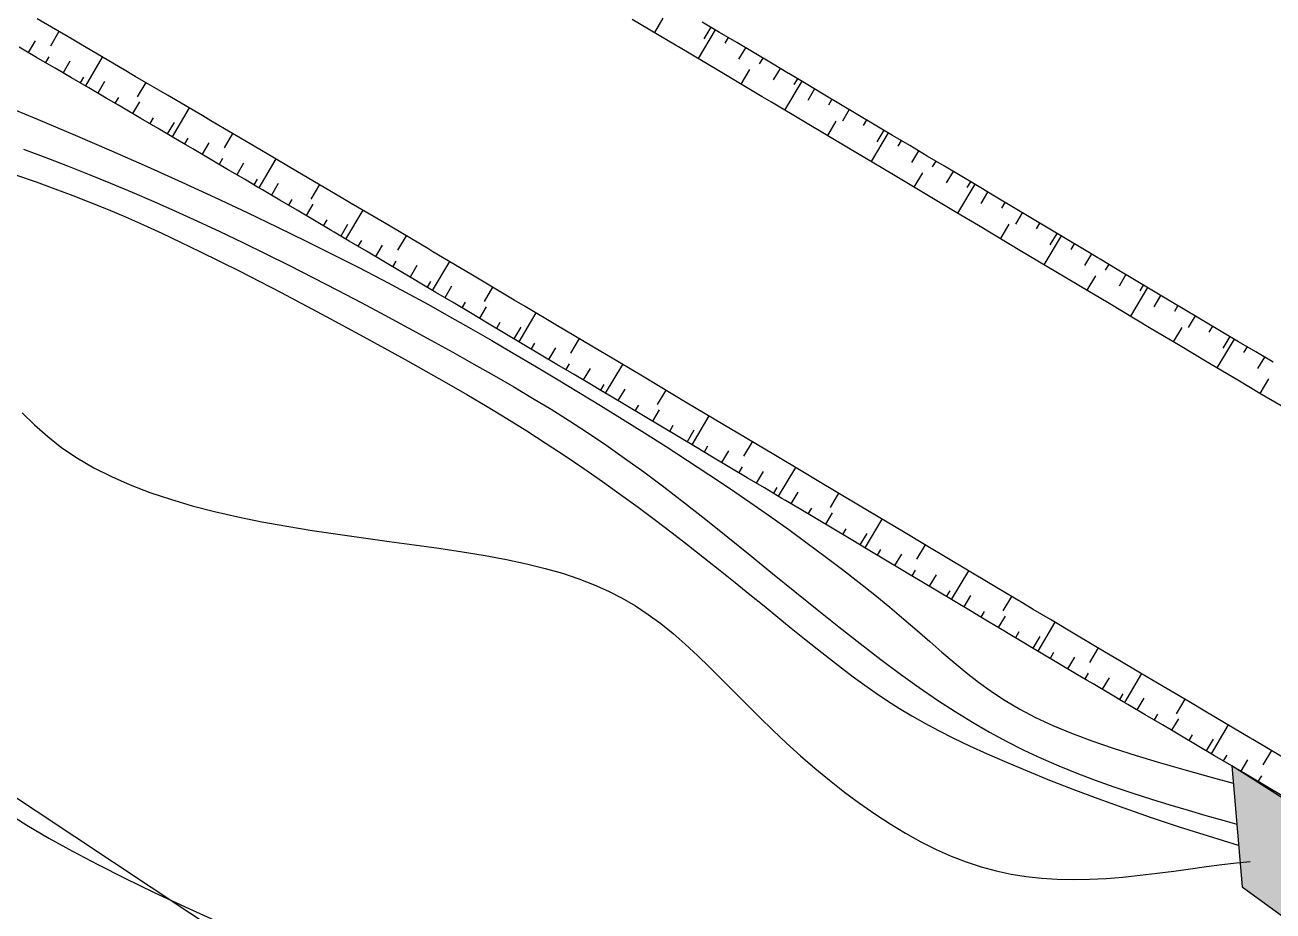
# Model space of a CAD drawing. Header units: millimetres. Extents: x 501029 to 503193, y 1805862 to 1807132.
# Drawn here: x 502109.89 to 502147.07, y 1806534.33 to 1806560.73 of the extents above; entities that cross this region are included whole.
import ezdxf

# ---------------------------------------------------------------- set-up
doc = ezdxf.new("R2010")
doc.units = ezdxf.units.MM
doc.header["$LTSCALE"] = 12
doc.header["$MEASUREMENT"] = 0
for name, color, linetype in [('3', 7, 'CONTINUOUS'), ('DM0', 7, 'CONTINUOUS'), ('DM1', 4, 'CONTINUOUS')]:
    doc.layers.add(name, color=color, linetype=linetype)

msp = doc.modelspace()

# ---------------------------------------------------------------- hatches: boundary and pattern name
at = {"layer": 'DM1'}
h = msp.add_hatch(dxfattribs=at)
h.set_pattern_fill('HONEY', color=256, scale=3, style=0)
h.set_pattern_definition([(0, (0, 0), (0.5625, 0.324759525), [0.375, -0.75]), (120, (0, 0), (-0.5624999987709673, 0.3247595271287468), [0.375, -0.75]), (60, (0, 0), (1.2290326e-09, 0.6495190521287469), [-0.75, 0.375])])
h.paths.add_polyline_path([(502145.8409999996, 1806538.650999999), (502146.1526779685, 1806535.047027032), (502150.8835352623, 1806531.598817305), (502161.6238621224, 1806525.340955601), (502177.8622136447, 1806513.719212685), (502180.8030170016, 1806516.401154168)])

# ---------------------------------------------------------------- linework, layer by layer
at = {"layer": '3', "linetype": 'Continuous'}
for p, q in [((502129.2689999999, 1806560.129, 4.134), (502127.9789999998, 1806560.895, 4.137)), ((502128.8919999998, 1806560.935, 4.136), (502128.6369999999, 1806560.505, 4.136)), ((502130.5769999998, 1806560.512, 4.193999999999999), (502130.0609999998, 1806560.819, 4.195999999999999)), ((502130.3189999999, 1806560.666, 4.195), (502130.1149999998, 1806560.322, 4.195)), ((502110.1869999999, 1806560.256, 3.515), (502109.9849999998, 1806559.911, 3.515)), ((502110.8959999999, 1806560.535, 3.579), (502110.6439999999, 1806560.103, 3.579)), ((502130.4489999998, 1806560.591, 4.131999999999999), (502129.9379999998, 1806559.732, 4.131999999999999)), ((502131.0929999999, 1806560.206, 4.192), (502130.5769999998, 1806560.512, 4.193999999999999)), ((502130.8349999999, 1806560.359, 4.193), (502130.7329999998, 1806560.187, 4.193)), ((502110.2319999998, 1806559.767, 3.516), (502109.7139999999, 1806560.069, 3.515)), ((502112.8379999997, 1806559.399, 3.582), (502111.5429999998, 1806560.156, 3.58)), ((502131.6079999998, 1806559.898999999, 4.19), (502131.0929999999, 1806560.206, 4.192)), ((502131.3509999998, 1806560.052, 4.190999999999999), (502131.1459999999, 1806559.709, 4.190999999999999)), ((502132.1239999998, 1806559.592, 4.187999999999999), (502131.6079999998, 1806559.898999999, 4.19)), ((502110.7499999998, 1806559.464, 3.516), (502110.2319999998, 1806559.767, 3.516)), ((502110.5979999997, 1806559.785, 3.516), (502110.4969999997, 1806559.612, 3.516)), ((502111.2229999998, 1806559.651, 3.516999999999999), (502111.0209999999, 1806559.306, 3.516999999999999)), ((502112.19, 1806559.777, 3.580999999999999), (502111.6849999998, 1806558.914, 3.580999999999999)), ((502131.8659999999, 1806559.745999999, 4.189), (502131.7639999997, 1806559.573999999, 4.189)), ((502111.7859999999, 1806558.858, 3.518), (502111.2679999999, 1806559.161, 3.516999999999999)), ((502111.6339999998, 1806559.179, 3.516999999999999), (502111.5329999998, 1806559.006, 3.516999999999999)), ((502131.8479999997, 1806558.596, 4.125), (502130.5589999999, 1806559.363, 4.129999999999999)), ((502131.4709999999, 1806559.401999999, 4.126999999999999), (502131.2149999999, 1806558.972, 4.126999999999999)), ((502132.3819999998, 1806559.439, 4.187), (502132.177, 1806559.095, 4.187)), ((502133.1549999998, 1806558.979, 4.182999999999999), (502132.6399999999, 1806559.286, 4.185999999999999)), ((502132.8969999999, 1806559.132, 4.184), (502132.7949999999, 1806558.96, 4.184)), ((502112.3029999999, 1806558.555, 3.518), (502111.7859999999, 1806558.858, 3.518)), ((502112.2589999999, 1806559.045, 3.518), (502112.0559999999, 1806558.7, 3.518)), ((502113.4849999999, 1806559.019, 3.582), (502113.2319999999, 1806558.588, 3.582)), ((502133.0269999998, 1806559.057, 4.121999999999999), (502132.5149999999, 1806558.198, 4.121999999999999)), ((502133.6709999999, 1806558.671, 4.181), (502133.1549999998, 1806558.979, 4.182999999999999)), ((502133.4129999999, 1806558.825, 4.182), (502133.2079999999, 1806558.481, 4.182)), ((502112.6689999998, 1806558.573, 3.519), (502112.5679999997, 1806558.4, 3.519)), ((502113.2939999997, 1806558.438, 3.519), (502113.0909999998, 1806558.092999999, 3.519)), ((502134.1859999997, 1806558.364, 4.177999999999999), (502133.6709999999, 1806558.671, 4.181)), ((502133.9279999999, 1806558.518, 4.179), (502133.8259999999, 1806558.346, 4.179)), ((502113.3389999999, 1806557.948, 3.519), (502112.8209999997, 1806558.252, 3.519)), ((502114.7779999999, 1806558.26, 3.583), (502114.2719999999, 1806557.398, 3.583)), ((502134.7009999999, 1806558.057, 4.176), (502134.1859999997, 1806558.364, 4.177999999999999)), ((502134.444, 1806558.211, 4.177), (502134.2389999999, 1806557.867, 4.177)), ((502135.217, 1806557.75, 4.173), (502134.7009999999, 1806558.057, 4.176)), ((502113.8559999999, 1806557.643999999, 3.52), (502113.3389999999, 1806557.948, 3.519)), ((502113.7039999999, 1806557.965, 3.52), (502113.6029999999, 1806557.792999999, 3.52)), ((502114.3739999999, 1806557.341, 3.52), (502113.8559999999, 1806557.643999999, 3.52)), ((502114.3289999999, 1806557.831, 3.52), (502114.126, 1806557.485999999, 3.52)), ((502116.7179999999, 1806557.12, 3.584999999999999), (502115.4249999998, 1806557.88, 3.584)), ((502134.4249999998, 1806557.06, 4.113), (502133.136, 1806557.828, 4.118999999999999)), ((502134.048, 1806557.867, 4.115999999999999), (502133.7919999999, 1806557.437, 4.115999999999999)), ((502134.9589999998, 1806557.904, 4.174), (502134.8569999998, 1806557.732, 4.174)), ((502135.7319999999, 1806557.443, 4.171), (502135.217, 1806557.75, 4.173)), ((502114.7389999999, 1806557.358, 3.520999999999999), (502114.6379999998, 1806557.186, 3.520999999999999)), ((502116.072, 1806557.5, 3.584), (502115.8179999997, 1806557.069, 3.584)), ((502135.6039999998, 1806557.522, 4.108999999999999), (502135.0919999999, 1806556.663, 4.108999999999999)), ((502135.4749999999, 1806557.596, 4.171999999999999), (502135.2699999997, 1806557.253, 4.171999999999999)), ((502136.2479999999, 1806557.136, 4.168), (502135.7319999999, 1806557.443, 4.171)), ((502135.9899999998, 1806557.289, 4.169999999999999), (502135.8879999998, 1806557.117, 4.169999999999999)), ((502115.4079999998, 1806556.733, 3.520999999999999), (502114.8909999999, 1806557.037, 3.520999999999999)), ((502115.3629999999, 1806557.223, 3.520999999999999), (502115.1609999999, 1806556.878, 3.520999999999999)), ((502135.7129999998, 1806556.292, 4.105999999999999), (502134.4249999998, 1806557.06, 4.113)), ((502136.7629999998, 1806556.828, 4.166), (502136.2479999999, 1806557.136, 4.168)), ((502136.5049999999, 1806556.982, 4.166999999999999), (502136.3009999998, 1806556.638, 4.166999999999999)), ((502115.9249999998, 1806556.428, 3.520999999999999), (502115.4079999998, 1806556.733, 3.520999999999999)), ((502115.7739999997, 1806556.75, 3.520999999999999), (502115.6719999998, 1806556.577, 3.520999999999999)), ((502116.3979999998, 1806556.613999999, 3.522), (502116.1949999998, 1806556.27, 3.522)), ((502117.3639999998, 1806556.739, 3.584999999999999), (502116.8559999999, 1806555.877999999, 3.584999999999999)), ((502137.278, 1806556.521, 4.163), (502136.7629999998, 1806556.828, 4.166)), ((502137.021, 1806556.675, 4.165), (502136.9179999998, 1806556.503, 4.165)), ((502137.7939999998, 1806556.214, 4.161), (502137.278, 1806556.521, 4.163)), ((502116.4419999998, 1806556.124, 3.522), (502115.9249999998, 1806556.428, 3.520999999999999)), ((502116.8079999999, 1806556.140999999, 3.522), (502116.7059999998, 1806555.968999999, 3.522)), ((502119.3019999999, 1806555.595, 3.584999999999999), (502118.0099999998, 1806556.358, 3.584999999999999)), ((502137.0019999999, 1806555.524, 4.099999999999999), (502135.7129999998, 1806556.292, 4.105999999999999)), ((502136.6249999998, 1806556.331, 4.102999999999999), (502136.369, 1806555.901999999, 4.102999999999999)), ((502137.5359999999, 1806556.368, 4.161999999999999), (502137.3309999997, 1806556.024, 4.161999999999999)), ((502117.4759999998, 1806555.515, 3.522), (502116.9589999998, 1806555.819999999, 3.522)), ((502117.4319999998, 1806556.005, 3.522), (502117.2279999999, 1806555.661, 3.522)), ((502118.656, 1806555.977, 3.584999999999999), (502118.4019999997, 1806555.546, 3.584999999999999)), ((502138.1809999999, 1806555.986, 4.097), (502137.6679999999, 1806555.127, 4.097)), ((502138.052, 1806556.061, 4.16), (502137.9489999998, 1806555.889, 4.16)), ((502138.8239999998, 1806555.599, 4.157), (502138.3089999999, 1806555.907, 4.158999999999999)), ((502117.9929999998, 1806555.21, 3.522), (502117.4759999998, 1806555.515, 3.522)), ((502117.8409999998, 1806555.531, 3.522), (502117.7399999998, 1806555.359, 3.522)), ((502118.4649999998, 1806555.395, 3.522), (502118.2619999999, 1806555.051, 3.522)), ((502138.5669999998, 1806555.752999999, 4.158), (502138.3619999998, 1806555.41, 4.158)), ((502139.3399999999, 1806555.292, 4.155), (502138.8239999998, 1806555.599, 4.157)), ((502139.082, 1806555.446, 4.155999999999999), (502138.9789999998, 1806555.274, 4.155999999999999)), ((502118.5089999999, 1806554.905, 3.522), (502117.9929999998, 1806555.21, 3.522)), ((502119.9479999999, 1806555.214, 3.584999999999999), (502119.4379999998, 1806554.353, 3.584999999999999)), ((502139.8549999998, 1806554.984, 4.153), (502139.3399999999, 1806555.292, 4.155)), ((502139.5969999998, 1806555.138, 4.153999999999999), (502139.3919999997, 1806554.795, 4.153999999999999)), ((502119.0259999999, 1806554.6, 3.522), (502118.5089999999, 1806554.905, 3.522)), ((502118.8749999998, 1806554.921, 3.522), (502118.7729999998, 1806554.749, 3.522)), ((502119.4979999999, 1806554.785, 3.522), (502119.2939999998, 1806554.441, 3.522)), ((502121.8839999999, 1806554.067, 3.584), (502120.5929999999, 1806554.832, 3.584999999999999)), ((502139.5779999997, 1806553.987, 4.089999999999999), (502138.2899999998, 1806554.756, 4.094999999999999)), ((502139.2019999998, 1806554.794, 4.092), (502138.9449999999, 1806554.365, 4.092)), ((502140.3699999999, 1806554.677, 4.150999999999999), (502139.8549999998, 1806554.984, 4.153)), ((502140.1119999997, 1806554.83, 4.152), (502140.0099999998, 1806554.659, 4.152)), ((502140.8849999998, 1806554.369, 4.149), (502140.3699999999, 1806554.677, 4.150999999999999)), ((502120.0589999999, 1806553.988, 3.522), (502119.5419999999, 1806554.293999999, 3.522)), ((502119.9079999998, 1806554.31, 3.522), (502119.8059999999, 1806554.138, 3.522)), ((502121.2379999999, 1806554.449, 3.584), (502120.9829999998, 1806554.019, 3.584)), ((502140.7569999998, 1806554.448, 4.088), (502140.244, 1806553.589, 4.088)), ((502140.6269999999, 1806554.522999999, 4.15), (502140.4219999998, 1806554.179, 4.15)), ((502141.4, 1806554.061, 4.147), (502140.8849999998, 1806554.369, 4.149)), ((502120.575, 1806553.683, 3.520999999999999), (502120.0589999999, 1806553.988, 3.522)), ((502120.531, 1806554.174, 3.522), (502120.3269999998, 1806553.829, 3.522)), ((502140.8659999999, 1806553.218, 4.084999999999999), (502139.5779999997, 1806553.987, 4.089999999999999)), ((502141.1429999999, 1806554.215, 4.147999999999999), (502141.0399999998, 1806554.043, 4.147999999999999)), ((502141.6579999998, 1806553.908, 4.145999999999999), (502141.4529999997, 1806553.564, 4.145999999999999)), ((502121.0909999997, 1806553.377, 3.520999999999999), (502120.575, 1806553.683, 3.520999999999999)), ((502120.94, 1806553.699, 3.520999999999999), (502120.8379999998, 1806553.527, 3.520999999999999)), ((502121.5629999999, 1806553.562, 3.520999999999999), (502121.3589999999, 1806553.218, 3.520999999999999)), ((502122.5289999999, 1806553.685, 3.583), (502122.018, 1806552.825, 3.583)), ((502142.4299999999, 1806553.446, 4.145), (502141.9149999998, 1806553.754, 4.145)), ((502142.173, 1806553.6, 4.145), (502142.0699999999, 1806553.428, 4.145)), ((502124.4629999998, 1806552.536, 3.579), (502123.173, 1806553.302, 3.582)), ((502141.7769999998, 1806553.256, 4.083), (502141.521, 1806552.827, 4.083)), ((502142.9449999999, 1806553.138, 4.144), (502142.4299999999, 1806553.446, 4.145)), ((502142.6879999999, 1806553.292, 4.144), (502142.4829999998, 1806552.949, 4.144)), ((502122.1229999999, 1806552.765, 3.52), (502121.6069999998, 1806553.071, 3.520999999999999)), ((502121.9719999998, 1806553.086999999, 3.52), (502121.8699999999, 1806552.914999999, 3.52)), ((502122.5949999998, 1806552.95, 3.519), (502122.3909999998, 1806552.606, 3.519)), ((502123.8179999997, 1806552.918999999, 3.58), (502123.5629999999, 1806552.489, 3.58)), ((502143.3319999999, 1806552.909, 4.081), (502142.8189999999, 1806552.051, 4.081)), ((502143.46, 1806552.83, 4.142999999999999), (502142.9449999999, 1806553.138, 4.144)), ((502143.2029999997, 1806552.983999999, 4.142999999999999), (502143.0999999999, 1806552.813, 4.142999999999999)), ((502122.6389999998, 1806552.458, 3.519), (502122.1229999999, 1806552.765, 3.52)), ((502123.1549999998, 1806552.152, 3.518), (502122.6389999998, 1806552.458, 3.519)), ((502123.0039999999, 1806552.474, 3.518), (502122.9019999998, 1806552.302, 3.518)), ((502143.7179999999, 1806552.676, 4.142), (502143.5129999998, 1806552.333, 4.142)), ((502144.4909999999, 1806552.215, 4.142), (502143.9749999998, 1806552.523, 4.142)), ((502123.6709999999, 1806551.846, 3.516999999999999), (502123.1549999998, 1806552.152, 3.518)), ((502123.6269999999, 1806552.337, 3.516999999999999), (502123.423, 1806551.993, 3.516999999999999)), ((502125.1079999998, 1806552.153, 3.576999999999999), (502124.5969999998, 1806551.293, 3.576999999999999)), ((502144.2329999998, 1806552.369, 4.142), (502144.1309999999, 1806552.197, 4.142)), ((502144.7479999999, 1806552.061, 4.142999999999999), (502144.5429999999, 1806551.718, 4.142999999999999)), ((502124.1869999999, 1806551.539, 3.516), (502123.6709999999, 1806551.846, 3.516999999999999)), ((502124.0359999999, 1806551.862, 3.516), (502123.9339999999, 1806551.69, 3.516)), ((502124.6589999997, 1806551.724, 3.515), (502124.4539999999, 1806551.38, 3.515)), ((502127.0419999999, 1806551.003, 3.57), (502125.7529999998, 1806551.769, 3.575)), ((502144.3529999999, 1806551.717, 4.08), (502144.0959999999, 1806551.288, 4.08)), ((502145.5219999999, 1806551.601, 4.145), (502145.0059999999, 1806551.908, 4.142999999999999)), ((502145.2639999997, 1806551.754, 4.144), (502145.1609999999, 1806551.582, 4.144)), ((502126.3969999999, 1806551.386, 3.572), (502126.1419999998, 1806550.956, 3.572)), ((502145.9089999997, 1806551.373, 4.084999999999999), (502145.3989999997, 1806550.513, 4.084999999999999)), ((502145.7799999998, 1806551.448, 4.147), (502145.575, 1806551.104, 4.147)), ((502125.2179999999, 1806550.926, 3.512), (502124.7029999997, 1806551.233, 3.514)), ((502125.0679999997, 1806551.248, 3.512999999999999), (502124.9649999998, 1806551.077, 3.512999999999999)), ((502125.69, 1806551.111, 3.511), (502125.4859999999, 1806550.767, 3.511)), ((502146.5529999999, 1806550.988, 4.152), (502146.0369999998, 1806551.295, 4.147999999999999)), ((502146.295, 1806551.141, 4.15), (502146.1929999997, 1806550.969, 4.15)), ((502147.069, 1806550.682, 4.155), (502146.5529999999, 1806550.988, 4.152)), ((502125.734, 1806550.619, 3.51), (502125.2179999999, 1806550.926, 3.512)), ((502126.2499999998, 1806550.313, 3.508), (502125.734, 1806550.619, 3.51)), ((502126.099, 1806550.634999999, 3.508999999999999), (502125.9969999998, 1806550.463, 3.508999999999999)), ((502127.6859999997, 1806550.619, 3.567), (502127.1739999999, 1806549.76, 3.567)), ((502146.8109999998, 1806550.835, 4.153), (502146.6069999998, 1806550.491, 4.153)), ((502126.7649999999, 1806550.006, 3.506), (502126.2499999998, 1806550.313, 3.508)), ((502126.7219999998, 1806550.497, 3.507), (502126.5169999998, 1806550.154, 3.507)), ((502129.619, 1806549.467, 3.558), (502128.3309999998, 1806550.235, 3.564)), ((502146.9319999998, 1806550.185, 4.094), (502146.6759999998, 1806549.755, 4.094)), ((502127.1299999999, 1806550.022, 3.504999999999999), (502127.0279999999, 1806549.85, 3.504999999999999)), ((502127.7529999998, 1806549.884, 3.502), (502127.5479999999, 1806549.539999999, 3.502)), ((502128.9749999999, 1806549.850999999, 3.560999999999999), (502128.7189999998, 1806549.422, 3.560999999999999)), ((502127.7959999999, 1806549.392, 3.500999999999999), (502127.281, 1806549.699, 3.503)), ((502130.9079999998, 1806548.699, 3.551), (502129.619, 1806549.467, 3.558)), ((502128.3119999999, 1806549.085, 3.498), (502127.7959999999, 1806549.392, 3.500999999999999)), ((502128.1609999999, 1806549.407, 3.5), (502128.0589999999, 1806549.236, 3.5)), ((502128.8269999999, 1806548.778, 3.495999999999999), (502128.3119999999, 1806549.085, 3.498)), ((502128.7829999998, 1806549.269, 3.496999999999999), (502128.579, 1806548.926, 3.496999999999999)), ((502130.2629999998, 1806549.083, 3.555), (502129.751, 1806548.224, 3.555)), ((502129.343, 1806548.47, 3.494), (502128.8269999999, 1806548.778, 3.495999999999999)), ((502129.1919999998, 1806548.793, 3.495), (502129.0899999999, 1806548.621, 3.495)), ((502132.1959999998, 1806547.931, 3.544999999999999), (502130.9079999998, 1806548.699, 3.551)), ((502129.8579999998, 1806548.163, 3.491), (502129.343, 1806548.47, 3.494)), ((502129.8139999998, 1806548.655, 3.491999999999999), (502129.6099999999, 1806548.311, 3.491999999999999)), ((502130.3729999999, 1806547.856, 3.488999999999999), (502129.8579999998, 1806548.163, 3.491)), ((502130.2229999998, 1806548.179, 3.49), (502130.1199999999, 1806548.007, 3.49)), ((502130.8449999998, 1806548.041, 3.487), (502130.64, 1806547.697, 3.487)), ((502131.5519999999, 1806548.315, 3.548), (502131.2959999999, 1806547.886, 3.548)), ((502130.8889999997, 1806547.549, 3.486), (502130.3729999999, 1806547.856, 3.488999999999999)), ((502131.4039999999, 1806547.242, 3.483999999999999), (502130.8889999997, 1806547.549, 3.486)), ((502131.254, 1806547.564, 3.484999999999999), (502131.1509999999, 1806547.393, 3.484999999999999)), ((502131.9199999999, 1806546.935, 3.480999999999999), (502131.4039999999, 1806547.242, 3.483999999999999)), ((502131.8759999999, 1806547.426, 3.482), (502131.6709999998, 1806547.083, 3.482)), ((502132.8399999998, 1806547.548, 3.542), (502132.3279999998, 1806546.689, 3.542)), ((502132.4349999998, 1806546.627, 3.479), (502131.9199999999, 1806546.935, 3.480999999999999)), ((502132.2839999998, 1806546.95, 3.479999999999999), (502132.1819999998, 1806546.778, 3.479999999999999)), ((502134.7719999999, 1806546.394, 3.535), (502133.4839999999, 1806547.163, 3.539)), ((502132.907, 1806546.812, 3.476999999999999), (502132.7019999998, 1806546.468, 3.476999999999999)), ((502134.1279999997, 1806546.779, 3.536999999999999), (502133.8719999998, 1806546.349, 3.536999999999999)), ((502133.4649999999, 1806546.012, 3.475), (502132.95, 1806546.32, 3.476999999999999)), ((502133.315, 1806546.335, 3.475999999999999), (502133.2119999998, 1806546.163, 3.475999999999999)), ((502133.9369999999, 1806546.197, 3.474), (502133.7319999998, 1806545.853, 3.474)), ((502136.0599999998, 1806545.625, 3.53), (502134.7719999999, 1806546.394, 3.535)), ((502133.9809999999, 1806545.705, 3.472999999999999), (502133.4649999999, 1806546.012, 3.475)), ((502135.4159999997, 1806546.01, 3.532), (502134.9039999999, 1806545.151, 3.532)), ((502134.4959999998, 1806545.397, 3.471), (502133.9809999999, 1806545.705, 3.472999999999999)), ((502134.3449999998, 1806545.719999999, 3.471999999999999), (502134.2429999998, 1806545.548, 3.471999999999999)), ((502135.011, 1806545.09, 3.468999999999999), (502134.4959999998, 1806545.397, 3.471)), ((502134.967, 1806545.580999999, 3.47), (502134.7619999999, 1806545.238, 3.47)), ((502135.5259999999, 1806544.782, 3.467), (502135.011, 1806545.09, 3.468999999999999)), ((502135.3749999998, 1806545.105, 3.467999999999999), (502135.2729999998, 1806544.933, 3.467999999999999)), ((502136.7039999999, 1806545.241, 3.528), (502136.4479999999, 1806544.811, 3.528)), ((502136.0409999997, 1806544.474, 3.464999999999999), (502135.5259999999, 1806544.782, 3.467)), ((502135.9979999999, 1806544.966, 3.466), (502135.7919999999, 1806544.623, 3.466)), ((502138.636, 1806544.086, 3.524), (502137.3479999997, 1806544.856, 3.526)), ((502136.4059999999, 1806544.49, 3.463999999999999), (502136.3029999998, 1806544.318, 3.463999999999999)), ((502137.0279999999, 1806544.351, 3.463), (502136.8219999999, 1806544.007, 3.463)), ((502137.9919999999, 1806544.471, 3.524999999999999), (502137.4789999999, 1806543.613, 3.524999999999999)), ((502137.0709999998, 1806543.859, 3.463), (502136.5559999999, 1806544.167, 3.463999999999999)), ((502137.4359999998, 1806543.874, 3.463), (502137.3329999999, 1806543.702, 3.463)), ((502137.5859999999, 1806543.551, 3.462), (502137.0709999998, 1806543.859, 3.463)), ((502138.1009999998, 1806543.243, 3.460999999999999), (502137.5859999999, 1806543.551, 3.462)), ((502138.0579999999, 1806543.735, 3.462), (502137.8529999999, 1806543.392, 3.462)), ((502139.2789999999, 1806543.702, 3.524), (502139.0229999998, 1806543.272999999, 3.524)), ((502138.4659999998, 1806543.258, 3.460999999999999), (502138.3629999998, 1806543.087, 3.460999999999999)), ((502139.0879999998, 1806543.12, 3.460999999999999), (502138.8829999999, 1806542.776, 3.460999999999999)), ((502140.5679999997, 1806542.934, 3.528), (502140.0579999999, 1806542.074, 3.528)), ((502139.6469999999, 1806542.321, 3.463), (502139.1319999998, 1806542.628, 3.462)), ((502139.4959999998, 1806542.644, 3.462), (502139.3939999999, 1806542.472, 3.462)), ((502140.1189999999, 1806542.505999999, 3.463999999999999), (502139.9139999999, 1806542.162, 3.463999999999999)), ((502140.6789999998, 1806541.708, 3.468999999999999), (502140.1629999999, 1806542.014, 3.466)), ((502140.5279999999, 1806542.03, 3.467999999999999), (502140.4259999997, 1806541.858, 3.467999999999999)), ((502141.8579999998, 1806542.169, 3.536999999999999), (502141.6029999999, 1806541.739, 3.536999999999999)), ((502141.1949999999, 1806541.401999999, 3.472999999999999), (502140.6789999998, 1806541.708, 3.468999999999999)), ((502141.1509999999, 1806541.893, 3.471), (502140.947, 1806541.549, 3.471)), ((502141.5599999998, 1806541.418, 3.475), (502141.4579999999, 1806541.246, 3.475)), ((502142.183, 1806541.281, 3.479999999999999), (502141.9789999998, 1806540.937, 3.479999999999999)), ((502143.1479999998, 1806541.404, 3.548999999999999), (502142.6389999998, 1806540.543, 3.548999999999999)), ((502142.227, 1806540.79, 3.482), (502141.7109999999, 1806541.096, 3.476999999999999)), ((502142.5919999999, 1806540.806, 3.484999999999999), (502142.4899999998, 1806540.634, 3.484999999999999)), ((502143.2149999998, 1806540.67, 3.491), (502143.0119999998, 1806540.326, 3.491)), ((502144.4389999998, 1806540.64, 3.564999999999999), (502144.1849999998, 1806540.21, 3.564999999999999)), ((502143.2599999998, 1806540.179, 3.494), (502142.7429999998, 1806540.484, 3.487999999999999)), ((502143.7759999998, 1806539.873, 3.5), (502143.2599999998, 1806540.179, 3.494)), ((502143.6249999998, 1806540.195, 3.496999999999999), (502143.5229999998, 1806540.023, 3.496999999999999)), ((502146.3749999998, 1806539.494, 3.592999999999999), (502145.085, 1806540.258, 3.574)), ((502144.248, 1806540.058999999, 3.504), (502144.045, 1806539.714999999, 3.504)), ((502145.7299999998, 1806539.876, 3.584), (502145.2209999999, 1806539.016, 3.584)), ((502144.8089999999, 1806539.262, 3.515), (502144.2919999999, 1806539.568, 3.507)), ((502144.6579999999, 1806539.584, 3.511), (502144.5559999999, 1806539.412, 3.511)), ((502145.2809999999, 1806539.448, 3.519), (502145.0769999998, 1806539.104, 3.519)), ((502145.325, 1806538.957, 3.522), (502144.8089999999, 1806539.262, 3.515)), ((502147.0199999998, 1806539.112, 3.603), (502146.7649999999, 1806538.682, 3.603)), ((502145.8409999998, 1806538.651, 3.53), (502145.325, 1806538.957, 3.522)), ((502145.69, 1806538.973, 3.526), (502145.5879999997, 1806538.801, 3.526)), ((502146.3129999998, 1806538.836, 3.534), (502146.1089999999, 1806538.493, 3.534)), ((502146.8729999999, 1806538.039, 3.546), (502146.3569999998, 1806538.345, 3.538)), ((502146.7219999999, 1806538.361, 3.542), (502146.6199999998, 1806538.189, 3.542)), ((502147.3889999998, 1806537.732, 3.554), (502146.8729999999, 1806538.039, 3.546))]:
    msp.add_line(p, q, dxfattribs=at)
at = {"layer": '3', "color": 1, "linetype": 'Continuous', "flags": 128}
msp.add_lwpolyline([(502734.468, 1805863.404), (502565.854, 1806180.86), (502440.381, 1806356.363), (502262.265, 1806436.523), (502063.939, 1806567.977), (501955.637, 1806637.827), (501772.776, 1806767.939), (501708.223, 1807014.777), (501705.5739999999, 1807125.556)], dxfattribs=at)
at = {"layer": '3', "linetype": 'Continuous', "extrusion": (-0.3320972375396176, -0.5661254921122242, 0.7544622932918829), "elevation": -1189486.912737881}
msp.add_lwpolyline([(-480991.3481413254, 1367312.622011476), (-480991.6426188287, 1367312.622011476), (-480992.84816423, 1367312.61896429)], dxfattribs=at)
at = {"layer": '3', "linetype": 'Continuous', "extrusion": (-0.3968191073221829, -0.6715400251193606, 0.625754417265044), "elevation": -1412429.335824456}
msp.add_lwpolyline([(-486752.1863221904, 1133096.426062105), (-486753.5843886061, 1133096.431190173), (-486753.686604065, 1133096.431190173)], dxfattribs=at)
at = {"layer": '3', "linetype": 'Continuous', "extrusion": (-0.0570729612698679, -0.102731333622749, 0.9930704658703629), "elevation": -214244.2844414274}
msp.add_lwpolyline([(-438399.8210270582, 1810441.555397839), (-438399.8313226885, 1810441.555397838), (-438400.4206989497, 1810441.57241615)], dxfattribs=at)
at = {"layer": '3', "linetype": 'Continuous', "extrusion": (-0.4342193920354502, -0.7406366224932038, 0.5127483915159792), "elevation": -1556028.521526212}
msp.add_lwpolyline([(-480538.5225442605, 929316.7900161352), (-480539.0801148838, 929316.7900161349), (-480539.1226547865, 929316.7888513654)], dxfattribs=at)
at = {"layer": '3', "linetype": 'Continuous', "extrusion": (-0.2592458741798297, -0.4408495835421778, 0.859327191127701), "elevation": -926588.5622075833}
msp.add_lwpolyline([(-482935.8726678281, 1556913.388921249), (-482936.9842082798, 1556913.386965932), (-482937.3728392103, 1556913.386965933)], dxfattribs=at)
at = {"layer": '3', "linetype": 'Continuous', "extrusion": (0.3619651304198419, 0.6210992573259241, 0.6951380847783643), "elevation": 1303801.767562879}
msp.add_lwpolyline([(475810.961353325, -1260743.781602825), (475811.1361246039, -1260743.781602825), (475811.5614633692, -1260743.782993884)], dxfattribs=at)
at = {"layer": '3', "linetype": 'Continuous', "extrusion": (-0.0936184710912445, -0.1579811700963245, 0.9829941666996472), "elevation": -332405.8830778726}
msp.add_lwpolyline([(-489021.8757552825, 1779363.708676188), (-489022.1582176693, 1779363.708676188), (-489023.3755620522, 1779363.703230657)], dxfattribs=at)
at = {"layer": '3', "linetype": 'Continuous', "extrusion": (0.510931047955592, 0.85628258933091, 0.0756940647855081), "elevation": 1803479.735909427}
msp.add_lwpolyline([(494477.2335674461, -136901.3507668674), (494478.4129676563, -136901.3457524817), (494478.7331566543, -136901.3447496046)], dxfattribs=at)
at = {"layer": '3', "linetype": 'Continuous', "extrusion": (0.4501093453490248, 0.7669863245842068, 0.4573112234903953), "elevation": 1611612.757031189}
msp.add_lwpolyline([(481310.8235370777, -828741.1563515759), (481311.0705067114, -828741.1563515759), (481311.4232909736, -828741.1574760472)], dxfattribs=at)
at = {"layer": '3', "linetype": 'Continuous'}
for points, elevation in [([(502118.0099999998, 1806556.358), (502117.3219999999, 1806556.764), (502116.7179999999, 1806557.12)], 3.584999999999999), ([(502116.9589999998, 1806555.819999999), (502116.8179999998, 1806555.903), (502116.4419999998, 1806556.124)], 3.522), ([(502120.5929999999, 1806554.832), (502119.6039999998, 1806555.417), (502119.3019999999, 1806555.595)], 3.584999999999999), ([(502119.5419999999, 1806554.293999999), (502119.099, 1806554.557), (502119.0259999999, 1806554.6)], 3.522), ([(502121.6069999998, 1806553.071), (502121.5299999997, 1806553.117), (502121.0909999997, 1806553.377)], 3.520999999999999), ([(502138.6159999999, 1806542.935), (502138.3139999998, 1806543.116), (502138.1009999998, 1806543.243)], 3.460999999999999)]:
    msp.add_lwpolyline(points, dxfattribs=dict(at, elevation=elevation))
at = {"layer": '3', "linetype": 'Continuous', "extrusion": (0.4486455134401632, 0.7494419383235676, 0.4868818997989413), "elevation": 1579192.885033072}
msp.add_lwpolyline([(497075.7819875246, -880257.1359106847), (497075.9533146974, -880257.1359106847), (497076.3815479949, -880257.1336209606)], dxfattribs=at)
at = {"layer": '3', "linetype": 'Continuous', "extrusion": (0.3572782845586432, 0.594495573577725, 0.7203660461038714), "elevation": 1253394.862629156}
msp.add_lwpolyline([(500182.7426177223, -1301768.601191995), (500183.4857197914, -1301768.598308465), (500184.2421980076, -1301768.593983168)], dxfattribs=at)
at = {"layer": '3', "linetype": 'Continuous', "extrusion": (-0.4048104902570227, -0.6836799400410678, 0.6072151237932987), "elevation": -1438366.805979323}
msp.add_lwpolyline([(-488359.8332640689, 1099257.985440478), (-488361.155531691, 1099257.987957667), (-488361.3321782307, 1099257.987957667)], dxfattribs=at)
at = {"layer": '3', "linetype": 'Continuous', "extrusion": (-0.5105947549203722, -0.8569894339010588, 0.0697288063123668), "elevation": -1804588.217951061}
msp.add_lwpolyline([(-493287.2245163724, 126142.9612371804), (-493287.3025483857, 126142.9622396203), (-493287.8240778623, 126142.9632420602)], dxfattribs=at)
at = {"layer": '3', "linetype": 'Continuous', "extrusion": (-0.5065872540103475, -0.8490687765564363, 0.1498384688630135), "elevation": -1788265.480934529}
msp.add_lwpolyline([(-494404.8079809415, 271014.6663404505), (-494405.7618582437, 271014.6683632863), (-494406.3080825358, 271014.6693747043)], dxfattribs=at)
at = {"layer": '3', "linetype": 'Continuous', "extrusion": (-0.2021886513710532, -0.3421654117488418, 0.9176287812942119), "elevation": -719663.800159141}
msp.add_lwpolyline([(-486737.149261553, 1661611.131484399), (-486737.1748154175, 1661611.131484399), (-486737.7488186134, 1661611.134000505)], dxfattribs=at)
at = {"layer": '3', "linetype": 'Continuous', "extrusion": (-0.0624557583170329, -0.1102160446881311, 0.9919433964427348), "elevation": -230468.0889800128}
msp.add_lwpolyline([(-453792.1846125424, 1804637.547836714), (-453793.3013440193, 1804637.571518106), (-453793.6850818048, 1804637.579411904)], dxfattribs=at)
at = {"layer": '3', "linetype": 'Continuous', "extrusion": (0.0038684104716188, 0.0038684102895193, 0.9999850352891563), "elevation": 8935.059987955596}
msp.add_lwpolyline([(502139.6679587224, 1806530.631575065), (502139.6669587299, 1806530.632575072), (502138.3809606153, 1806531.401580826)], dxfattribs=at)
at = {"layer": '3', "linetype": 'Continuous', "extrusion": (0.3948595018748933, 0.6644532305268231, 0.6344981309835197), "elevation": 1398648.607048878}
msp.add_lwpolyline([(491228.2715982474, -1148153.41420438), (491228.5554309446, -1148153.41420438), (491228.8711591918, -1148153.415498168)], dxfattribs=at)
at = {"layer": '3', "linetype": 'Continuous', "extrusion": (-0.2319793816859417, -0.3870268258125221, 0.8924101089600521), "elevation": -815667.2459172396}
msp.add_lwpolyline([(-498064.1005102765, 1613193.91879558), (-498064.6601111063, 1613193.916579391), (-498065.6009533294, 1613193.914363202)], dxfattribs=at)
at = {"layer": '3', "linetype": 'Continuous', "extrusion": (-0.4715231319142306, -0.7975763613498229, 0.3762152095354092), "elevation": -1677624.649557993}
msp.add_lwpolyline([(-487136.7121498909, 681197.4263752205), (-487137.1968124901, 681197.4274545137), (-487137.3120593344, 681197.4285338068)], dxfattribs=at)
at = {"layer": '3', "linetype": 'Continuous', "extrusion": (-0.3905670119787119, -0.6509450237552917, 0.6509439186306634), "elevation": -1372084.552771594}
msp.add_lwpolyline([(-498876.2941938177, 1176556.26601332), (-498876.8349288567, 1176556.262061404), (-498876.8932383757, 1176556.262061404)], dxfattribs=at)
at = {"layer": '3', "linetype": 'Continuous', "extrusion": (-0.269729787232906, -0.4593224643761398, 0.8463266010227499), "elevation": -965225.0575357314}
msp.add_lwpolyline([(-481807.3512021294, 1533609.753821628), (-481808.2606396528, 1533609.761331044), (-481808.8516201109, 1533609.765085754)], dxfattribs=at)
at = {"layer": '3', "linetype": 'Continuous', "extrusion": (-0.383462379334707, -0.638307078541498, 0.6674733531151514), "elevation": -1345685.122546847}
msp.add_lwpolyline([(-499870.8314630908, 1206248.213935373), (-499871.9487730873, 1206248.204534779), (-499872.3308714995, 1206248.203191836)], dxfattribs=at)
at = {"layer": '3', "linetype": 'Continuous', "extrusion": (-0.4888213247987024, -0.8243905583241504, 0.2853662905250669), "elevation": -1734752.03807681}
msp.add_lwpolyline([(-489484.5128274537, 516520.9573522998), (-489484.7921993306, 516520.9594390708), (-489485.1132474753, 516520.9604824561)], dxfattribs=at)
at = {"layer": '3', "linetype": 'Continuous', "extrusion": (0.48621459910376, 0.8237047325104674, 0.2917291162332437), "elevation": 1732215.822445692}
msp.add_lwpolyline([(485885.0936304595, -528314.8706856958), (485885.8262781588, -528314.8769585585), (485886.5934023414, -528314.8811404671)], dxfattribs=at)
at = {"layer": '3', "linetype": 'Continuous', "extrusion": (-0.0159458871693838, -0.034549421509502, 0.9992757708239203), "elevation": -70418.58685416187}
msp.add_lwpolyline([(-301131.5666358587, 1849354.398191636), (-301132.0589593748, 1849354.450751657), (-301133.0579242275, 1849354.555871696)], dxfattribs=at)
at = {"layer": '3', "linetype": 'Continuous', "extrusion": (0.449622207685004, 0.7511029941311252, 0.4834088978946518), "elevation": 1582674.156331687}
msp.add_lwpolyline([(497044.1274023951, -873977.5489610172), (497044.5955943376, -873977.5478186752), (497044.7269628844, -873977.5466763333)], dxfattribs=at)
at = {"layer": '3', "linetype": 'Continuous', "extrusion": (-0.497035140559936, -0.8337363575484726, 0.2404989712043905), "elevation": -1755761.187333572}
msp.add_lwpolyline([(-493758.2160899869, 435030.7001874813), (-493758.9358710329, 435030.7022479578), (-493759.7161913227, 435030.7043084342)], dxfattribs=at)
at = {"layer": '3', "linetype": 'Continuous', "extrusion": (0.4260959045497925, 0.7129723548445949, 0.5568776358889332), "elevation": 1501976.307937225}
msp.add_lwpolyline([(495731.1488531079, -1007005.832484253), (495731.5426144571, -1007005.832484253), (495731.7484142398, -1007005.831280296)], dxfattribs=at)
at = {"layer": '3', "linetype": 'Continuous', "extrusion": (-0.4999313722311957, -0.8378999582147514, 0.2190714109206213), "elevation": -1764737.299493784}
msp.add_lwpolyline([(-494414.5679654067, 396231.9546882289), (-494414.9078771069, 396231.9536709001), (-494415.8451203693, 396231.9526384371), (-494416.0675546264, 396231.9526460042)], dxfattribs=at)
at = {"layer": '3', "linetype": 'Continuous', "extrusion": (-0.4826137005185983, -0.8079830821589705, 0.3380049630059226), "elevation": -1701994.853225602}
msp.add_lwpolyline([(-495291.2822787043, 611262.5063517789), (-495292.1848818043, 611262.4999765607), (-495292.7822132627, 611262.4989140242)], dxfattribs=at)
at = {"layer": '3', "linetype": 'Continuous', "extrusion": (0.046848523198717, 0.0819849138819987, 0.9955318627597314), "elevation": 171637.1650865336}
msp.add_lwpolyline([(460317.3001870819, -1809527.187247647), (460317.3163115974, -1809527.187247646), (460317.9005151973, -1809527.197837913)], dxfattribs=at)
at = {"layer": '3', "linetype": 'Continuous', "extrusion": (0.5068673265140057, 0.856042596037689, 0.1013735028574958), "elevation": 1800996.707528984}
msp.add_lwpolyline([(488337.3339197975, -183515.1919204221), (488337.862998941, -183515.1969463133), (488338.8336944344, -183515.2019722045)], dxfattribs=at)
at = {"layer": '3', "linetype": 'Continuous', "extrusion": (0.4888213252350163, 0.8243905583502606, 0.2853662897022488), "elevation": 1734753.988615611}
msp.add_lwpolyline([(489469.5133930746, -516514.2651445639), (489469.7927649512, -516514.2672313347), (489470.1138130963, -516514.2682747201)], dxfattribs=at)
at = {"layer": '3', "linetype": 'Continuous', "extrusion": (0.4346963245399162, 0.7438485815435009, 0.5076695708501838), "elevation": 1562074.844137832}
msp.add_lwpolyline([(477948.9346965243, -920448.722726245), (477949.7134691344, -920448.7320118106), (477950.4347995026, -920448.7389759846)], dxfattribs=at)
at = {"layer": '3', "linetype": 'Continuous', "extrusion": (0.50922113053824, 0.8593106576875092, 0.0477392270362332), "elevation": 1808081.353098392}
msp.add_lwpolyline([(488990.7063497139, -86411.4526927585), (488990.9121505663, -86411.45469504142), (488991.3062596765, -86411.45669732441)], dxfattribs=at)
at = {"layer": '3', "linetype": 'Continuous', "extrusion": (0.0388929669722704, 0.0878692993569097, 0.9953724545870352), "elevation": 178272.8963978529}
msp.add_lwpolyline([(272016.0665824808, -1846608.627757395), (272016.676086659, -1846608.700604202), (272017.556336673, -1846608.80467107)], dxfattribs=at)
at = {"layer": '3', "linetype": 'Continuous', "extrusion": (-0.5076622728857088, -0.8537956350704041, 0.1153777717900714), "elevation": -1797334.90360395}
msp.add_lwpolyline([(-491668.6843901342, 208770.2176263043), (-491668.8413135101, 208770.2156128578), (-491669.2842997224, 208770.2115859648)], dxfattribs=at)
at = {"layer": '3', "linetype": 'Continuous', "extrusion": (-0.3120037560161817, -0.5094436345274241, 0.8019481526079371), "elevation": -1076998.176173441}
msp.add_lwpolyline([(-515293.2623888084, 1445780.717469248), (-515293.554254842, 1445780.712447438), (-515293.8617156802, 1445780.705751692)], dxfattribs=at)
at = {"layer": '3', "linetype": 'Continuous', "extrusion": (-0.3403173008158306, -0.5540049126882187, 0.7597780540939221), "elevation": -1171718.123713193}
msp.add_lwpolyline([(-517707.1064362801, 1369229.873820444), (-517708.4971460149, 1369229.846135912), (-517708.6060291536, 1369229.843059852)], dxfattribs=at)
at = {"layer": '3', "linetype": 'Continuous', "extrusion": (-0.2004380216493175, -0.3137290763562397, 0.9281156534214733), "elevation": -667409.5450812919}
msp.add_lwpolyline([(-549464.0193127978, 1663846.611449276), (-549464.4903565987, 1663846.5953329), (-549464.6188911868, 1663846.589960775)], dxfattribs=at)
at = {"layer": 'DM0'}
msp.add_lwpolyline([(502109.3355159766, 1806537.271020648), (502109.9463320069, 1806536.887738156), (502110.601603054, 1806536.501380219), (502111.3044896705, 1806536.110003999), (502112.0581524098, 1806535.711666659), (502112.8657518246, 1806535.30442536), (502113.7304484678, 1806534.886337266), (502114.6554028927, 1806534.455459538), (502115.643775652, 1806534.009849338)], dxfattribs=at)
at = {"layer": 'DM1'}
for points in [[(502109.1754321741, 1806558.376801468), (502110.2809658877, 1806557.918202501), (502111.3789363516, 1806557.452015984), (502112.4622770791, 1806556.982035692), (502113.523921584, 1806556.5120554), (502114.5568033798, 1806556.045868883), (502115.5538559804, 1806555.587269915), (502116.5080128993, 1806555.140052273), (502117.4122076502, 1806554.708009729), (502118.2616553797, 1806554.293834388), (502119.0606977672, 1806553.895811665), (502119.8159581245, 1806553.511125306), (502120.5340597637, 1806553.136959053), (502121.2216259971, 1806552.770496651), (502121.8852801368, 1806552.408921843), (502122.5316454948, 1806552.049418376), (502123.1673453833, 1806551.689169993), (502123.7990031145, 1806551.325360437), (502124.4332420003, 1806550.955173454), (502125.0751869911, 1806550.57643728), (502125.7239695888, 1806550.189558129), (502126.3772229335, 1806549.795586707), (502127.0325801654, 1806549.395573718), (502127.6876744243, 1806548.990569871), (502128.3401388505, 1806548.58162587), (502128.9876065843, 1806548.169792423), (502129.6277107652, 1806547.756120234), (502130.2580845338, 1806547.34166001), (502130.8763610299, 1806546.927462458), (502131.4803706316, 1806546.514578282), (502132.0687326687, 1806546.104058193), (502132.6402637086, 1806545.696952899), (502133.193780319, 1806545.294313107), (502133.7280990676, 1806544.897189528), (502134.2420365219, 1806544.506632869), (502134.7344092498, 1806544.123693839), (502135.2040338188, 1806543.749423148), (502135.6497267962, 1806543.384871503), (502136.0703047502, 1806543.031089614), (502136.4659430014, 1806542.68890929), (502136.8422518851, 1806542.358286753), (502137.2062004899, 1806542.038959324), (502137.564757904, 1806541.730664325), (502137.9248932163, 1806541.433139078), (502138.2935755151, 1806541.146120904), (502138.6777738889, 1806540.869347126), (502139.0844574266, 1806540.602555066), (502139.5205952162, 1806540.345482046), (502139.9931563465, 1806540.097865388), (502140.507882645, 1806539.859201626), (502141.0656068958, 1806539.628024148), (502141.6659346221, 1806539.402625554), (502142.3084713468, 1806539.181298444), (502142.9928225929, 1806538.962335418), (502143.7185938836, 1806538.744029076), (502144.4853907421, 1806538.524672019), (502145.2928186911, 1806538.302556846), (502145.8848189991, 1806538.144315198)], [(502109.8473028683, 1806557.036004802), (502110.5030385802, 1806556.788130347), (502111.1513378087, 1806556.536912281), (502111.7947171348, 1806556.281052258), (502112.4356931395, 1806556.019251932), (502113.076782404, 1806555.750212957), (502113.7205015091, 1806555.472636987), (502114.3693670361, 1806555.185225676), (502115.025895566, 1806554.886680677), (502115.6926036801, 1806554.575703646), (502116.3720079591, 1806554.250996235), (502117.06546987, 1806553.911923976), (502117.7697304227, 1806553.560507909), (502118.480375513, 1806553.199432951), (502119.1929910366, 1806552.831384019), (502119.9031628891, 1806552.459046031), (502120.6064769662, 1806552.085103903), (502121.2985191637, 1806551.712242554), (502121.9748753773, 1806551.343146899), (502122.6311315025, 1806550.980501857), (502123.2628734352, 1806550.626992344), (502123.8673432011, 1806550.284089651), (502124.4484073452, 1806549.948410563), (502125.0115885433, 1806549.615358235), (502125.5624094703, 1806549.280335826), (502126.1063928015, 1806548.938746494), (502126.6490612125, 1806548.585993395), (502127.1959373783, 1806548.217479685), (502127.7525439742, 1806547.828608524), (502128.3244036759, 1806547.414783068), (502128.9170391581, 1806546.971406474), (502129.5341541199, 1806546.495808196), (502130.1721763537, 1806545.993022873), (502130.8257146754, 1806545.470011438), (502131.4893779011, 1806544.933734827), (502132.1577748466, 1806544.391153975), (502132.8255143279, 1806543.849229815), (502133.4872051609, 1806543.314923283), (502134.1374561615, 1806542.795195313), (502134.7708761459, 1806542.29700684), (502135.3820739297, 1806541.827318799), (502135.9672581521, 1806541.391516063), (502136.5290367451, 1806540.988679264), (502137.0716174633, 1806540.616312974), (502137.5992080617, 1806540.271921764), (502138.1160162952, 1806539.953010205), (502138.6262499187, 1806539.657082868), (502139.1341166871, 1806539.381644324), (502139.6438243552, 1806539.124199145), (502140.1595806782, 1806538.882251901), (502140.6855934106, 1806538.653307165), (502141.224697995, 1806538.435235283), (502141.7742406219, 1806538.227369703), (502142.3301951699, 1806538.029409651), (502142.8885355174, 1806537.841054351), (502143.4452355422, 1806537.662003027), (502143.9962691228, 1806537.491954905), (502144.5376101375, 1806537.330609209), (502145.0652324645, 1806537.177665164), (502145.5751099821, 1806537.032821994), (502145.9910421601, 1806536.916042946)], [(502109.8025463786, 1806549.176265278), (502110.1724749687, 1806548.815074063), (502110.5659439409, 1806548.465757632), (502110.9890167255, 1806548.134253376), (502111.4465224243, 1806547.82532197), (502111.9383528244, 1806547.539017226), (502112.4631653838, 1806547.274216242), (502113.0196175611, 1806547.029796116), (502113.6063668142, 1806546.804633947), (502114.2220706015, 1806546.59760683), (502114.8653863813, 1806546.407591866), (502115.5349716116, 1806546.23346615), (502116.2294837509, 1806546.074106782), (502116.9475802574, 1806545.928390857), (502117.6870244647, 1806545.795024649), (502118.4420032076, 1806545.672031118), (502119.2058091966, 1806545.557262399), (502119.9717351422, 1806545.448570627), (502120.7330737543, 1806545.343807938), (502121.4831177437, 1806545.240826467), (502122.2151598205, 1806545.137478348), (502122.9224926951, 1806545.031615715), (502123.5984090779, 1806544.921090706), (502124.2362016792, 1806544.803755454), (502124.8309490148, 1806544.677573547), (502125.3848728233, 1806544.540954385), (502125.9019806482, 1806544.392418823), (502126.3862800337, 1806544.230487713), (502126.8417785234, 1806544.053681909), (502127.2724836615, 1806543.860522265), (502127.6824029916, 1806543.649529634), (502128.0755440576, 1806543.419224869), (502128.4559144036, 1806543.168128823), (502128.8275215733, 1806542.894762351), (502129.1940024132, 1806542.598367821), (502129.5575109804, 1806542.281073667), (502129.9198306348, 1806541.94572984), (502130.2827447357, 1806541.595186286), (502130.6480366432, 1806541.232292958), (502131.017489717, 1806540.859899804), (502131.3928873165, 1806540.480856773), (502131.7760128018, 1806540.098013815), (502132.1686495323, 1806539.71422088), (502132.5725808678, 1806539.332327917), (502132.9889957153, 1806538.95510571), (502133.4167051693, 1806538.585008379), (502133.853925872, 1806538.224410879), (502134.2988744651, 1806537.875688165), (502134.7497675907, 1806537.541215192), (502135.2048218904, 1806537.223366914), (502135.6622540064, 1806536.924518286), (502136.1202805806, 1806536.647044263), (502136.5771182547, 1806536.3933198), (502137.0309836706, 1806536.165719851), (502137.4806780161, 1806535.966045423), (502137.9273406608, 1806535.793801736), (502138.3726955205, 1806535.647920059), (502138.8184665106, 1806535.527331661), (502139.2663775465, 1806535.430967815), (502139.718152544, 1806535.35775979), (502140.1755154183, 1806535.306638857), (502140.6401900852, 1806535.276536287), (502141.1139004603, 1806535.266383349), (502141.5983704588, 1806535.275111315), (502142.0942936091, 1806535.30129521), (502142.5982418903, 1806535.342085087), (502143.1057568942, 1806535.394274756), (502143.6123802125, 1806535.454658024), (502144.113653437, 1806535.520028702), (502144.6051181598, 1806535.587180596), (502145.0823159723, 1806535.652907516), (502145.5407884664, 1806535.714003272), (502145.976077234, 1806535.767261671), (502146.3837238669, 1806535.809476522)]]:
    msp.add_lwpolyline(points, dxfattribs=at)
at = {"layer": 'DM1', "elevation": 2}
msp.add_lwpolyline([(502109.6311408133, 1806556.258064187), (502110.2181788631, 1806556.05449946), (502110.7774603919, 1806555.853520998), (502111.3163853065, 1806555.652013297), (502111.8423535138, 1806555.446860855), (502112.3627649206, 1806555.23494817), (502112.8850194341, 1806555.013159739), (502113.4165169611, 1806554.77838006), (502113.9631459477, 1806554.528242091), (502114.5247489982, 1806554.26337264), (502115.0996572562, 1806553.985146972), (502115.6862018652, 1806553.694940356), (502116.2827139686, 1806553.394128059), (502116.8875247101, 1806553.084085349), (502117.4989652331, 1806552.766187493), (502118.1153666812, 1806552.441809758), (502118.735060198, 1806552.112327413), (502119.356376927, 1806551.779115725), (502119.977768, 1806551.44327145), (502120.5981645014, 1806551.104777308), (502121.2166175037, 1806550.763337505), (502121.83217808, 1806550.418656251), (502122.4438973028, 1806550.070437752), (502123.0508262448, 1806549.718386216), (502123.6520159787, 1806549.362205852), (502124.2465175772, 1806549.001600867), (502124.8333821131, 1806548.636275469), (502125.4116606588, 1806548.265933866), (502125.9804891425, 1806547.890535414), (502126.539342912, 1806547.511060065), (502127.0877821705, 1806547.128742918), (502127.6253671214, 1806546.744819075), (502128.1516579676, 1806546.360523633), (502128.6662149126, 1806545.977091693), (502129.1685981596, 1806545.595758356), (502129.6583679117, 1806545.217758721), (502130.1350843717, 1806544.844327888), (502130.5983077435, 1806544.476700957), (502131.0477670507, 1806544.116029226), (502131.4838666008, 1806543.763128788), (502131.9071795218, 1806543.418731933), (502132.3182789421, 1806543.083570952), (502132.7177379895, 1806542.758378134), (502133.1061297925, 1806542.443885772), (502133.4840274792, 1806542.140826154), (502133.8520041775, 1806541.849931574), (502134.2106330158, 1806541.571934319), (502134.5604871223, 1806541.307566681), (502134.9029924966, 1806541.057000475), (502135.2429866253, 1806540.818165609), (502135.5861598661, 1806540.588431514), (502135.9382025776, 1806540.365167623), (502136.3048051175, 1806540.145743368), (502136.691657844, 1806539.927528181), (502137.1044511151, 1806539.707891494), (502137.5488752888, 1806539.484202739), (502138.0306207234, 1806539.253831348), (502138.5553777767, 1806539.014146754), (502139.1274468992, 1806538.763288748), (502139.7455689107, 1806538.50247857), (502140.4070947231, 1806538.233707818), (502141.1093752488, 1806537.95896809), (502141.8497613999, 1806537.680250987), (502142.6256040882, 1806537.399548107), (502143.434254226, 1806537.118851048), (502144.2730627254, 1806536.840151411), (502145.1393804984, 1806536.565440793), (502146.0305584573, 1806536.296710793)], dxfattribs=at)
at = {"layer": 'DM1', "elevation": 3.530000001424923}
msp.add_lwpolyline([(502145.8409999996, 1806538.650999999), (502146.1526779685, 1806535.047027032), (502150.8835352592, 1806531.598817306), (502161.6238621222, 1806525.340955601), (502177.8622136448, 1806513.719212685), (502180.8030170017, 1806516.401154169)], close=True, dxfattribs=at)

doc.saveas('drawing.dxf')
